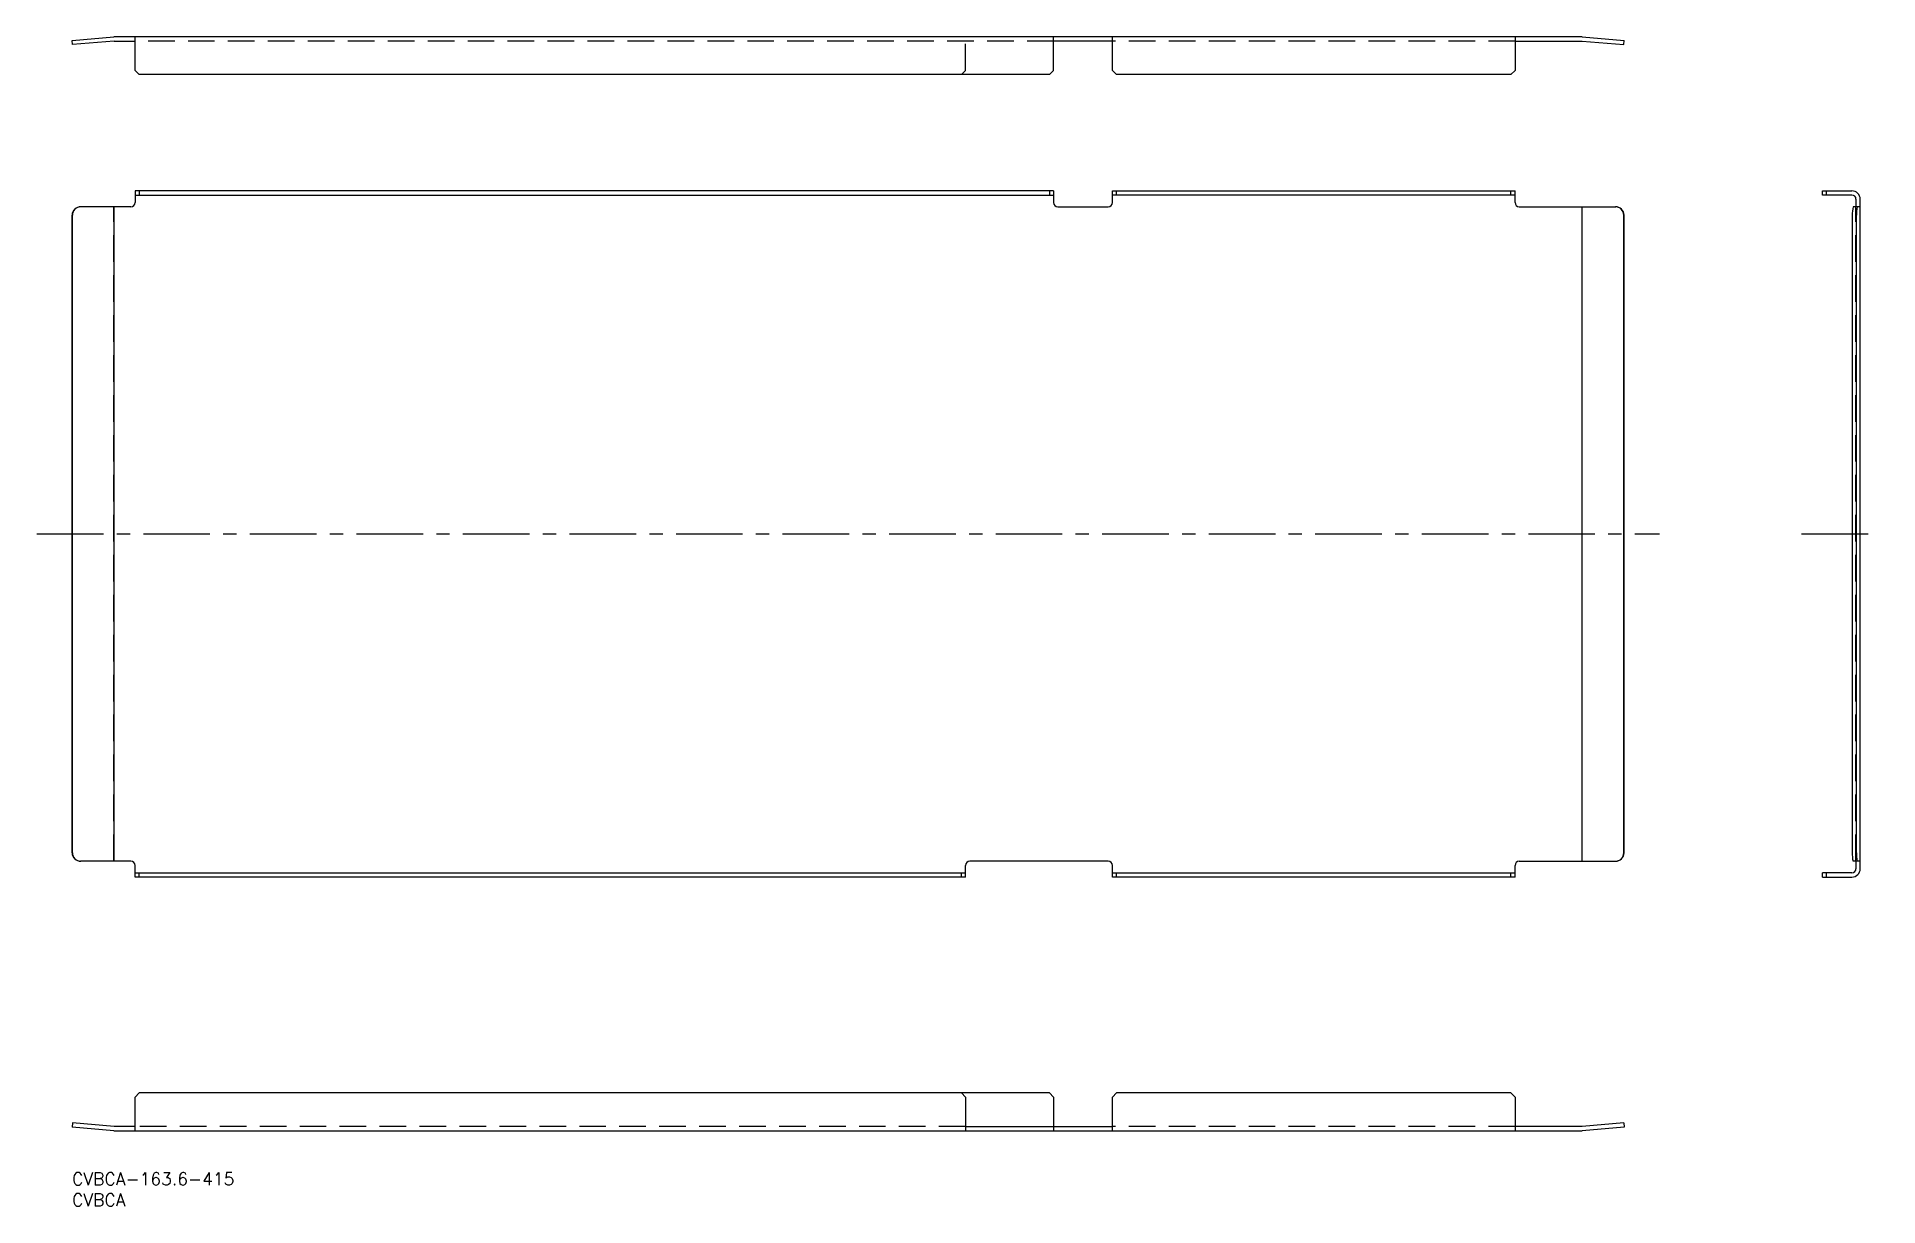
# Model space of a CAD drawing. Extents: x -8 to 431, y -8 to 271.
import ezdxf

# ---------------------------------------------------------------- set-up
doc = ezdxf.new("R2010")
doc.units = 0
doc.header["$LTSCALE"] = 0.5
doc.linetypes.add('CENTER', pattern=[50.8, 31.75, -6.35, 6.35, -6.35])
doc.linetypes.add('DASHED', pattern=[19.05, 12.7, -6.35])
for name, color, linetype in [('MSM_CENTER', 1, 'CENTER'), ('MSM_CONTINUOUS', 7, 'CONTINUOUS'), ('MSM_DASHED', 4, 'DASHED'), ('MSM_DIMENSION', 2, 'CONTINUOUS'), ('MSM_PART_NUMBER', 7, 'CONTINUOUS')]:
    doc.layers.add(name, color=color, linetype=linetype)
doc.styles.get("Standard").update_dxf_attribs({"font": 'txt.shx', "height": 3, "bigfont": 'bigfont.shx'})

# ---------------------------------------------------------------- blocks, each defined once
blk = doc.blocks.new('*U3')
at = {"layer": 'MSM_PART_NUMBER'}
blk.add_text('CVBCA-163.6-415', height=3, dxfattribs=at).set_placement((0, -3))
blk = doc.blocks.new('*U4')
at = {"layer": 'MSM_PART_NUMBER'}
blk.add_text('CVBCA', height=3, dxfattribs=at).set_placement((0, -8))

msp = doc.modelspace()

# ---------------------------------------------------------------- linework, layer by layer
at = {"layer": 'MSM_CENTER'}
for p, q in [((-8.42, 152.26), (378.42, 152.26)), ((412.29, 152.26), (430.58, 152.26))]:
    msp.add_line(p, q, dxfattribs=at)
at = {"layer": 'MSM_CONTINUOUS'}
for p, q in [((0, 269.92), (9.96, 270.79)), ((0.09, 268.93), (0, 269.92)), ((10.01, 269.79), (0.09, 268.93)), ((360.04, 270.79), (9.96, 270.79)), ((10.01, 269.79), (15, 269.79)), ((15, 262.79), (15, 270.79)), ((234, 262.79), (234, 270.79)), ((248, 269.79), (234, 269.79)), ((248, 262.79), (248, 270.79)), ((344, 270.79), (344, 262.79)), ((344, 269.79), (359.99, 269.79)), ((359.99, 269.79), (369.91, 268.93)), ((360.04, 270.79), (370, 269.92)), ((369.91, 268.93), (370, 269.92)), ((16, 261.79), (15, 262.79)), ((233, 261.79), (16, 261.79)), ((234, 262.79), (233, 261.79)), ((248, 262.79), (249, 261.79)), ((343, 261.79), (249, 261.79)), ((343, 261.79), (344, 262.79)), ((234, 234.06), (15, 234.06)), ((15, 234.06), (15, 231.26)), ((15, 233.06), (234, 233.06)), ((16, 234.06), (16, 233.06)), ((233, 234.06), (233, 233.06)), ((234, 234.06), (234, 231.26)), ((248, 234.06), (344, 234.06)), ((248, 231.26), (248, 234.06)), ((344, 233.06), (248, 233.06)), ((249, 233.06), (249, 234.06)), ((343, 233.06), (343, 234.06)), ((344, 231.26), (344, 234.06)), ((417.29, 233.06), (417.29, 234.06)), ((417.29, 234.06), (424.29, 234.06)), ((424.29, 233.06), (417.29, 233.06)), ((418.29, 233.06), (418.29, 234.06)), ((14, 230.26), (1.99, 230.26)), ((10.01, 74.26), (10.01, 230.26)), ((235, 230.26), (247, 230.26)), ((345, 230.26), (368.01, 230.26)), ((359.99, 74.26), (359.99, 230.26)), ((426.29, 230.26), (424.6, 230.26)), ((425.29, 232.06), (425.29, 230.26)), ((426.29, 72.46), (426.29, 232.06)), ((0, 76.26), (0, 228.26)), ((0.09, 228.26), (0, 228.26)), ((0.09, 76.26), (0.09, 228.26)), ((369.91, 76.26), (369.91, 228.26)), ((369.91, 228.26), (370, 228.26)), ((370, 76.26), (370, 228.26)), ((424.42, 76.26), (424.42, 228.26)), ((425.42, 76.26), (425.42, 228.26)), ((0.09, 76.26), (0, 76.26)), ((369.91, 76.26), (370, 76.26)), ((369.91, 76.26), (370, 76.26)), ((14, 74.26), (1.99, 74.26)), ((15, 70.46), (15, 73.26)), ((15, 71.46), (213, 71.46)), ((213, 70.46), (15, 70.46)), ((16, 70.46), (16, 71.46)), ((212, 70.46), (212, 71.46)), ((213, 70.46), (213, 73.26)), ((247, 74.26), (214, 74.26)), ((248, 70.46), (248, 73.26)), ((248, 71.46), (344, 71.46)), ((344, 70.46), (248, 70.46)), ((249, 70.46), (249, 71.46)), ((343, 70.46), (343, 71.46)), ((344, 70.46), (344, 73.26)), ((345, 74.26), (368.01, 74.26)), ((424.29, 71.46), (417.29, 71.46)), ((417.29, 70.46), (417.29, 71.46)), ((417.29, 70.46), (424.29, 70.46)), ((418.29, 70.46), (418.29, 71.46)), ((426.29, 74.26), (424.6, 74.26)), ((425.29, 74.26), (425.29, 72.46)), ((16, 19), (15, 18)), ((15, 10), (15, 18)), ((233, 19), (16, 19)), ((213, 18), (212, 19)), ((213, 18), (213, 10)), ((233, 19), (234, 18)), ((234, 18), (234, 11)), ((249, 19), (248, 18)), ((248, 10), (248, 18)), ((343, 19), (249, 19)), ((344, 18), (343, 19)), ((344, 18), (344, 10)), ((0.09, 11.87), (0, 10.87)), ((9.96, 10), (0, 10.87)), ((10.01, 11), (0.09, 11.87)), ((9.96, 10), (360.04, 10)), ((15, 11), (10.01, 11)), ((213, 11), (248, 11)), ((359.99, 11), (344, 11)), ((369.91, 11.87), (359.99, 11)), ((370, 10.87), (360.04, 10)), ((369.91, 11.87), (370, 10.87))]:
    msp.add_line(p, q, dxfattribs=at)
for centre, radius, start, end in [((424.29, 232.06), 2, 0, 90), ((424.29, 232.06), 1, 0, 90), ((2, 228.26), 2, 87.7018, 180.064), ((2.08, 228.26), 2, 90.1198, 180.1009), ((14, 231.26), 1, 270, 0), ((235, 231.26), 1, 180, 270), ((247, 231.26), 1, 270, 0), ((345, 231.26), 1, 180, 270), ((368, 228.26), 2, 359.9296, 92.317), ((367.92, 228.26), 2, 359.9072, 89.8862), ((432.4, 228.57), 7.99, 167.7779, 182.2208), ((433.64, 228.55), 8.23, 168.0209, 182.0347), ((2, 76.26), 2, 179.9351, 272.2992), ((2.08, 76.26), 2, 179.9032, 269.8796), ((368, 76.26), 2, 267.6738, 0.0785), ((367.92, 76.26), 2, 270.0933, 0.1112), ((430.83, 75.81), 6.43, 176.0136, 193.9877), ((432.38, 75.86), 6.97, 176.7007, 193.2627), ((14, 73.26), 1, 0, 90), ((214, 73.26), 1, 90, 180), ((247, 73.26), 1, 0, 90), ((345, 73.26), 1, 90, 180), ((424.29, 72.46), 1, 270, 0), ((424.29, 72.46), 2, 270, 0)]:
    msp.add_arc(centre, radius, start, end, dxfattribs=at)
at = {"layer": 'MSM_DASHED'}
for p, q in [((234, 269.79), (15, 269.79)), ((213, 262.79), (213, 270.79)), ((344, 269.79), (248, 269.79)), ((212, 261.79), (213, 262.79)), ((9.96, 74.26), (9.96, 230.26)), ((360.04, 74.26), (360.04, 230.26)), ((425.29, 74.26), (425.29, 230.26)), ((213, 11), (15, 11)), ((234, 11), (234, 10)), ((344, 11), (248, 11))]:
    msp.add_line(p, q, dxfattribs=at)

# ---------------------------------------------------------------- block references
at = {"layer": 'MSM_DIMENSION'}
for name in ['*U3', '*U4']:
    msp.add_blockref(name, (0, 0), dxfattribs=at)

doc.saveas('drawing.dxf')
